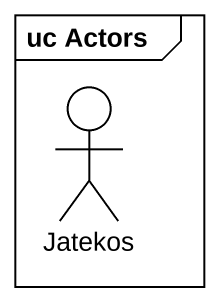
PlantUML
@startuml
mainframe uc Actors
actor Jatekos
@enduml
